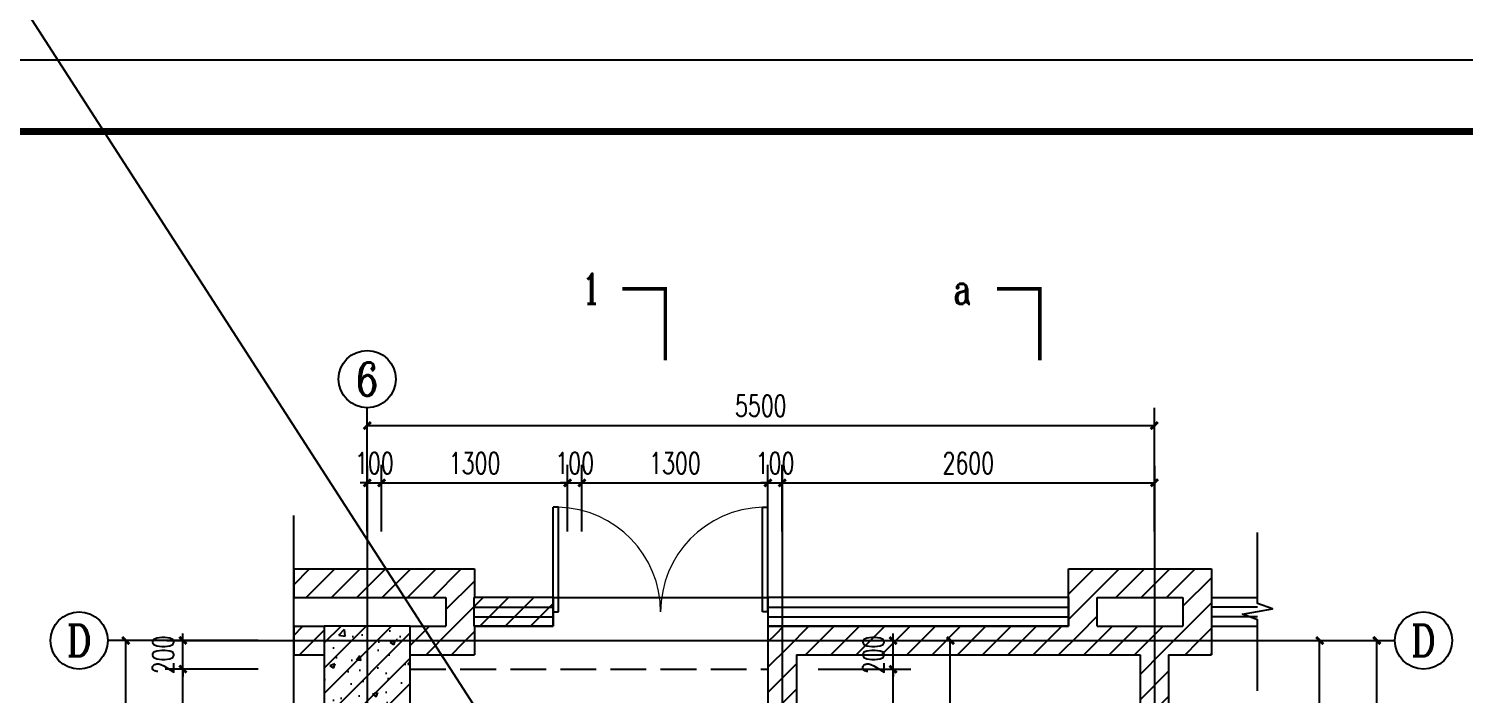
# Model space of a CAD drawing. Extents: x 1738711 to 2346805, y 1189731 to 2516152.
# Drawn here: x 1902838 to 1912870, y 1393484 to 1398134 of the extents above; entities that cross this region are included whole.
import ezdxf
from ezdxf.enums import TextEntityAlignment as Align

# ---------------------------------------------------------------- set-up
doc = ezdxf.new("R2010")
doc.units = 0
doc.header["$LTSCALE"] = 1000
doc.header["$MEASUREMENT"] = 0
doc.linetypes.add('DASH', pattern=[0.35, 0.25, -0.1])
doc.linetypes.add('复件 140224通州运河二期售楼部条件图_t3$0$X-ME SHAFT SH$0$X-B2$0$WATER_LINE', pattern=[0])
for name, color, linetype in [('AXIS', 3, 'Continuous'), ('AXIS_TEXT', 7, 'Continuous'), ('COLUMN', 9, 'Continuous'), ('DIM_SYMB', 3, 'Continuous'), ('DOTE', 1, 'Continuous'), ('PUB_DIM', 3, 'Continuous'), ('PUB_HATCH', 8, 'Continuous'), ('PUB_TEXT', 7, 'Continuous'), ('TK', 4, 'Continuous'), ('WALL', 40, 'Continuous'), ('WINDOW', 144, 'Continuous'), ('修改位置', 6, 'Continuous'), ('看线', 8, 'Continuous')]:
    doc.layers.add(name, color=color, linetype=linetype)
doc.styles.add('_TCH_AXIS', font='COMPLEX', dxfattribs={"bigfont": 'GBCBIG'})
doc.styles.add('_TCH_DIM_T3', font='SIMPLEX', dxfattribs={"width": 0.705882, "bigfont": 'GBCBIG'})
doc.styles.add('_TCH_LABEL', font='COMPLEX', dxfattribs={"bigfont": 'GBCBIG'})
doc.styles.add('COMPLEX', font='COMPLEX')
doc.styles.add('宋体', font='SIMSUN.TTF', dxfattribs={"width": 0.75})
doc.dimstyles.new('_TCH_ARCH&&50', dxfattribs={"dimtxt": 148.75, "dimasz": 50, "dimexe": 125, "dimexo": 150, "dimgap": 63.125, "dimtad": 1, "dimdec": 0, "dimzin": 0, "dimdsep": 46, "dimtxsty": '_TCH_DIM_T3', "dimblk": 'ARCHTICK', "dimcen": 0.09, "dimclrt": 7, "dimazin": 2, "dimtfac": 1, "dimtdec": 0, "dimtix": 1, "dimtmove": 2, "dimatfit": 3, "dimfxl": 50, "dimtolj": 1, "dimtzin": 0, "dimarcsym": 0})
pattern_1 = [(45, (0, 89.76), (-88.388383, 88.388383), [])]

# ---------------------------------------------------------------- blocks, each defined once
blk = doc.blocks.new('hjashrtahreahe')
at = {"layer": 'TK', "color": 7, "const_width": 25}
blk.add_lwpolyline([(0, 59400), (84100, 59400), (84100, 0), (0, 0)], close=True, dxfattribs=at)
at = {"layer": 'TK', "color": 3, "const_width": 100}
blk.add_lwpolyline([(2500, 1000), (2500, 58400), (83100, 58400), (83100, 1000)], close=True, dxfattribs=at)
at = {"layer": 'TK', "style": '宋体', "width": 0.75}
for tag, height, p in [('项目负责人', 350, (6003, 57089)), ('专业负责人', 350, (6003, 56224)), ('设计人', 350, (6003, 55419)), ('版号1', 250, (77304, 22193)), ('时间1', 250, (82405, 22193)), ('版号2', 250, (77304, 21593)), ('时间2', 250, (82405, 21593)), ('版号3', 250, (77304, 20993)), ('时间3', 250, (82405, 20993)), ('建筑会签', 0.0001, (78978, 2403)), ('电气会签', 0.0001, (82128, 2403)), ('结构会签', 0.0001, (78978, 1803)), ('暖通会签', 0.0001, (82128, 1803)), ('给排水会签', 0.0001, (78978, 1250)), ('智能化会签', 0.0001, (82128, 1250))]:
    blk.add_attdef(tag, text='', height=height, dxfattribs=at).set_placement(p, align=Align.CENTER)
for tag, p in [('合作设计单位', (80816, 48986)), ('版号说明1', (79854, 22318)), ('版号说明2', (79854, 21718)), ('版号说明3', (79854, 21118)), ('浙江绿储科技有限公司', (80545, 16036)), ('百兆瓦级集中式熔盐储能关键', (80545, 14953)), ('设备研发及制造基地项目', (80545, 14603)), ('1#研发楼', (80545, 13636)), ('图名', (80545, 12436)), ('工程编号', (78978, 11461)), ('子项编号', (82128, 11461)), ('建筑', (78978, 10711)), ('图号', (82128, 10711)), ('施工图', (78978, 9961)), ('2023.03', (82128, 9961)), ('审定', (79353, 8461)), ('审核', (79353, 7711)), ('工程负责', (79353, 6961)), ('专业负责', (79353, 6211)), ('设计', (79353, 5461)), ('制图', (79353, 4711)), ('校对', (79353, 3961))]:
    blk.add_attdef(tag, text='', height=250, dxfattribs=at).set_placement(p, align=Align.MIDDLE_CENTER)
blk = doc.blocks.new('_ArchTick')
at = {"color": 0, "linetype": 'ByBlock', "const_width": 0.4}
blk.add_lwpolyline([(-0.5, -0.5), (0.5, 0.5)], dxfattribs=at)
blk = doc.blocks.new('*D1842')
at = {"layer": 'Defpoints', "color": 0, "transparency": 16777216}
for p in [(1911734, 1393859), (1912259, 1393859), (1911734, 1387259)]:
    blk.add_point(p, dxfattribs=at)
at = {"layer": 'PUB_DIM', "color": 0, "lineweight": -2, "transparency": 16777216}
for p, q in [((1911884, 1393859), (1912384, 1393859)), ((1912259, 1387259), (1912259, 1393859)), ((1911884, 1387259), (1912384, 1387259))]:
    blk.add_line(p, q, dxfattribs=at)
at = {"layer": 'PUB_DIM', "color": 0, "lineweight": -2, "transparency": 16777216, "xscale": 50, "yscale": 50, "zscale": 50}
for p, rotation in [((1912259, 1393859), 90), ((1912259, 1387259), 270)]:
    blk.add_blockref('_ArchTick', p, dxfattribs=dict(at, rotation=rotation))
at = {"layer": 'PUB_DIM', "color": 7, "transparency": 16777216, "insert": (1912122, 1390559), "char_height": 148.8, "attachment_point": 5, "rotation": 90, "style": '_TCH_DIM_T3'}
blk.add_mtext('\\A1;6600', dxfattribs=at)
blk = doc.blocks.new('*D1844')
at = {"layer": 'Defpoints', "color": 0, "transparency": 16777216}
for p in [(1911334, 1393859), (1911859, 1393859), (1911334, 1391459)]:
    blk.add_point(p, dxfattribs=at)
at = {"layer": 'PUB_DIM', "color": 0, "lineweight": -2, "transparency": 16777216}
for p, q in [((1911484, 1393859), (1911984, 1393859)), ((1911859, 1391459), (1911859, 1393859)), ((1911484, 1391459), (1911984, 1391459))]:
    blk.add_line(p, q, dxfattribs=at)
at = {"layer": 'PUB_DIM', "color": 0, "lineweight": -2, "transparency": 16777216, "xscale": 50, "yscale": 50, "zscale": 50}
for p, rotation in [((1911859, 1393859), 90), ((1911859, 1391459), 270)]:
    blk.add_blockref('_ArchTick', p, dxfattribs=dict(at, rotation=rotation))
at = {"layer": 'PUB_DIM', "color": 7, "transparency": 16777216, "insert": (1911722, 1392659), "char_height": 148.8, "attachment_point": 5, "rotation": 90, "style": '_TCH_DIM_T3'}
blk.add_mtext('\\A1;2400', dxfattribs=at)
blk = doc.blocks.new('*D1901')
at = {"layer": 'Defpoints', "color": 0, "transparency": 16777216}
for p in [(1910704, 1395361), (1905204, 1394872), (1910704, 1394872)]:
    blk.add_point(p, dxfattribs=at)
at = {"layer": 'PUB_DIM', "color": 0, "lineweight": -2, "transparency": 16777216}
for p, q in [((1905204, 1395022), (1905204, 1395486)), ((1910704, 1395022), (1910704, 1395486)), ((1905204, 1395361), (1910704, 1395361))]:
    blk.add_line(p, q, dxfattribs=at)
at = {"layer": 'PUB_DIM', "color": 0, "lineweight": -2, "transparency": 16777216, "xscale": 50, "yscale": 50, "zscale": 50, "rotation": 180}
blk.add_blockref('_ArchTick', (1905204, 1395361), dxfattribs=at)
at = {"layer": 'PUB_DIM', "color": 0, "lineweight": -2, "transparency": 16777216, "xscale": 50, "yscale": 50, "zscale": 50}
blk.add_blockref('_ArchTick', (1910704, 1395361), dxfattribs=at)
at = {"layer": 'PUB_DIM', "color": 7, "transparency": 16777216, "insert": (1907954, 1395499), "char_height": 148.8, "attachment_point": 5, "style": '_TCH_DIM_T3'}
blk.add_mtext('\\A1;5500', dxfattribs=at)
blk = doc.blocks.new('*D1902')
at = {"layer": 'Defpoints', "color": 0, "transparency": 16777216}
for p in [(1905304, 1394961), (1905204, 1394472), (1905304, 1394472)]:
    blk.add_point(p, dxfattribs=at)
at = {"layer": 'PUB_DIM', "color": 0, "lineweight": -2, "transparency": 16777216}
for p, q in [((1905204, 1394622), (1905204, 1395086)), ((1905304, 1394622), (1905304, 1395086)), ((1905204, 1394961), (1905154, 1394961)), ((1905204, 1394961), (1905304, 1394961)), ((1905304, 1394961), (1905354, 1394961))]:
    blk.add_line(p, q, dxfattribs=at)
at = {"layer": 'PUB_DIM', "color": 0, "lineweight": -2, "transparency": 16777216, "xscale": 50, "yscale": 50, "zscale": 50}
blk.add_blockref('_ArchTick', (1905204, 1394961), dxfattribs=at)
at = {"layer": 'PUB_DIM', "color": 0, "lineweight": -2, "transparency": 16777216, "xscale": 50, "yscale": 50, "zscale": 50, "rotation": 180}
blk.add_blockref('_ArchTick', (1905304, 1394961), dxfattribs=at)
at = {"layer": 'PUB_DIM', "color": 7, "transparency": 16777216, "insert": (1905254, 1395099), "char_height": 148.8, "attachment_point": 5, "style": '_TCH_DIM_T3'}
blk.add_mtext('\\A1;100', dxfattribs=at)
blk = doc.blocks.new('*D1903')
at = {"layer": 'Defpoints', "color": 0, "transparency": 16777216}
for p in [(1906604, 1394961), (1905304, 1394472), (1906604, 1394472)]:
    blk.add_point(p, dxfattribs=at)
at = {"layer": 'PUB_DIM', "color": 0, "lineweight": -2, "transparency": 16777216}
for p, q in [((1905304, 1394622), (1905304, 1395086)), ((1906604, 1394622), (1906604, 1395086)), ((1905304, 1394961), (1906604, 1394961))]:
    blk.add_line(p, q, dxfattribs=at)
at = {"layer": 'PUB_DIM', "color": 0, "lineweight": -2, "transparency": 16777216, "xscale": 50, "yscale": 50, "zscale": 50, "rotation": 180}
blk.add_blockref('_ArchTick', (1905304, 1394961), dxfattribs=at)
at = {"layer": 'PUB_DIM', "color": 0, "lineweight": -2, "transparency": 16777216, "xscale": 50, "yscale": 50, "zscale": 50}
blk.add_blockref('_ArchTick', (1906604, 1394961), dxfattribs=at)
at = {"layer": 'PUB_DIM', "color": 7, "transparency": 16777216, "insert": (1905954, 1395099), "char_height": 148.8, "attachment_point": 5, "style": '_TCH_DIM_T3'}
blk.add_mtext('\\A1;1300', dxfattribs=at)
blk = doc.blocks.new('*D1904')
at = {"layer": 'Defpoints', "color": 0, "transparency": 16777216}
for p in [(1906704, 1394961), (1906604, 1394472), (1906704, 1394472)]:
    blk.add_point(p, dxfattribs=at)
at = {"layer": 'PUB_DIM', "color": 0, "lineweight": -2, "transparency": 16777216}
for p, q in [((1906604, 1394622), (1906604, 1395086)), ((1906704, 1394622), (1906704, 1395086)), ((1906604, 1394961), (1906554, 1394961)), ((1906604, 1394961), (1906704, 1394961)), ((1906704, 1394961), (1906754, 1394961))]:
    blk.add_line(p, q, dxfattribs=at)
at = {"layer": 'PUB_DIM', "color": 0, "lineweight": -2, "transparency": 16777216, "xscale": 50, "yscale": 50, "zscale": 50}
blk.add_blockref('_ArchTick', (1906604, 1394961), dxfattribs=at)
at = {"layer": 'PUB_DIM', "color": 0, "lineweight": -2, "transparency": 16777216, "xscale": 50, "yscale": 50, "zscale": 50, "rotation": 180}
blk.add_blockref('_ArchTick', (1906704, 1394961), dxfattribs=at)
at = {"layer": 'PUB_DIM', "color": 7, "transparency": 16777216, "insert": (1906654, 1395099), "char_height": 148.8, "attachment_point": 5, "style": '_TCH_DIM_T3'}
blk.add_mtext('\\A1;100', dxfattribs=at)
blk = doc.blocks.new('*D1905')
at = {"layer": 'Defpoints', "color": 0, "transparency": 16777216}
for p in [(1908004, 1394961), (1906704, 1394472), (1908004, 1394472)]:
    blk.add_point(p, dxfattribs=at)
at = {"layer": 'PUB_DIM', "color": 0, "lineweight": -2, "transparency": 16777216}
for p, q in [((1906704, 1394622), (1906704, 1395086)), ((1908004, 1394622), (1908004, 1395086)), ((1906704, 1394961), (1908004, 1394961))]:
    blk.add_line(p, q, dxfattribs=at)
at = {"layer": 'PUB_DIM', "color": 0, "lineweight": -2, "transparency": 16777216, "xscale": 50, "yscale": 50, "zscale": 50, "rotation": 180}
blk.add_blockref('_ArchTick', (1906704, 1394961), dxfattribs=at)
at = {"layer": 'PUB_DIM', "color": 0, "lineweight": -2, "transparency": 16777216, "xscale": 50, "yscale": 50, "zscale": 50}
blk.add_blockref('_ArchTick', (1908004, 1394961), dxfattribs=at)
at = {"layer": 'PUB_DIM', "color": 7, "transparency": 16777216, "insert": (1907354, 1395099), "char_height": 148.8, "attachment_point": 5, "style": '_TCH_DIM_T3'}
blk.add_mtext('\\A1;1300', dxfattribs=at)
blk = doc.blocks.new('*D1906')
at = {"layer": 'Defpoints', "color": 0, "transparency": 16777216}
for p in [(1908104, 1394961), (1908004, 1394472), (1908104, 1394472)]:
    blk.add_point(p, dxfattribs=at)
at = {"layer": 'PUB_DIM', "color": 0, "lineweight": -2, "transparency": 16777216}
for p, q in [((1908004, 1394622), (1908004, 1395086)), ((1908104, 1394622), (1908104, 1395086)), ((1908004, 1394961), (1907954, 1394961)), ((1908004, 1394961), (1908104, 1394961)), ((1908104, 1394961), (1908154, 1394961))]:
    blk.add_line(p, q, dxfattribs=at)
at = {"layer": 'PUB_DIM', "color": 0, "lineweight": -2, "transparency": 16777216, "xscale": 50, "yscale": 50, "zscale": 50}
blk.add_blockref('_ArchTick', (1908004, 1394961), dxfattribs=at)
at = {"layer": 'PUB_DIM', "color": 0, "lineweight": -2, "transparency": 16777216, "xscale": 50, "yscale": 50, "zscale": 50, "rotation": 180}
blk.add_blockref('_ArchTick', (1908104, 1394961), dxfattribs=at)
at = {"layer": 'PUB_DIM', "color": 7, "transparency": 16777216, "insert": (1908054, 1395099), "char_height": 148.8, "attachment_point": 5, "style": '_TCH_DIM_T3'}
blk.add_mtext('\\A1;100', dxfattribs=at)
blk = doc.blocks.new('*D1907')
at = {"layer": 'Defpoints', "color": 0, "transparency": 16777216}
for p in [(1910704, 1394961), (1908104, 1394472), (1910704, 1394472)]:
    blk.add_point(p, dxfattribs=at)
at = {"layer": 'PUB_DIM', "color": 0, "lineweight": -2, "transparency": 16777216}
for p, q in [((1908104, 1394622), (1908104, 1395086)), ((1910704, 1394622), (1910704, 1395086)), ((1908104, 1394961), (1910704, 1394961))]:
    blk.add_line(p, q, dxfattribs=at)
at = {"layer": 'PUB_DIM', "color": 0, "lineweight": -2, "transparency": 16777216, "xscale": 50, "yscale": 50, "zscale": 50, "rotation": 180}
blk.add_blockref('_ArchTick', (1908104, 1394961), dxfattribs=at)
at = {"layer": 'PUB_DIM', "color": 0, "lineweight": -2, "transparency": 16777216, "xscale": 50, "yscale": 50, "zscale": 50}
blk.add_blockref('_ArchTick', (1910704, 1394961), dxfattribs=at)
at = {"layer": 'PUB_DIM', "color": 7, "transparency": 16777216, "insert": (1909404, 1395099), "char_height": 148.8, "attachment_point": 5, "style": '_TCH_DIM_T3'}
blk.add_mtext('\\A1;2600', dxfattribs=at)
blk = doc.blocks.new('*D1915')
at = {"layer": 'Defpoints', "color": 0, "transparency": 16777216}
for p in [(1908604, 1393859), (1909278, 1393859), (1908604, 1387259)]:
    blk.add_point(p, dxfattribs=at)
at = {"layer": 'PUB_DIM', "color": 0, "lineweight": -2, "transparency": 16777216}
for p, q in [((1908754, 1393859), (1909403, 1393859)), ((1909278, 1387259), (1909278, 1393859)), ((1908754, 1387259), (1909403, 1387259))]:
    blk.add_line(p, q, dxfattribs=at)
at = {"layer": 'PUB_DIM', "color": 0, "lineweight": -2, "transparency": 16777216, "xscale": 50, "yscale": 50, "zscale": 50}
for p, rotation in [((1909278, 1393859), 90), ((1909278, 1387259), 270)]:
    blk.add_blockref('_ArchTick', p, dxfattribs=dict(at, rotation=rotation))
at = {"layer": 'PUB_DIM', "color": 7, "transparency": 16777216, "insert": (1909141, 1390559), "char_height": 148.8, "attachment_point": 5, "rotation": 90, "style": '_TCH_DIM_T3'}
blk.add_mtext('\\A1;6600', dxfattribs=at)
blk = doc.blocks.new('*D1920')
at = {"layer": 'Defpoints', "color": 0, "transparency": 16777216}
for p in [(1908204, 1393659), (1908878, 1393659), (1908204, 1392309)]:
    blk.add_point(p, dxfattribs=at)
at = {"layer": 'PUB_DIM', "color": 0, "lineweight": -2, "transparency": 16777216}
for p, q in [((1908354, 1393659), (1909003, 1393659)), ((1908878, 1392309), (1908878, 1393659)), ((1908354, 1392309), (1909003, 1392309))]:
    blk.add_line(p, q, dxfattribs=at)
at = {"layer": 'PUB_DIM', "color": 0, "lineweight": -2, "transparency": 16777216, "xscale": 50, "yscale": 50, "zscale": 50}
for p, rotation in [((1908878, 1393659), 90), ((1908878, 1392309), 270)]:
    blk.add_blockref('_ArchTick', p, dxfattribs=dict(at, rotation=rotation))
at = {"layer": 'PUB_DIM', "color": 7, "transparency": 16777216, "insert": (1908741, 1392984), "char_height": 148.8, "attachment_point": 5, "rotation": 90, "style": '_TCH_DIM_T3'}
blk.add_mtext('\\A1;1350', dxfattribs=at)
blk = doc.blocks.new('*D1921')
at = {"layer": 'Defpoints', "color": 0, "transparency": 16777216}
for p in [(1908204, 1393859), (1908878, 1393859), (1908204, 1393659)]:
    blk.add_point(p, dxfattribs=at)
at = {"layer": 'PUB_DIM', "color": 0, "lineweight": -2, "transparency": 16777216}
for p, q in [((1908354, 1393859), (1909003, 1393859)), ((1908878, 1393859), (1908878, 1393909)), ((1908878, 1393659), (1908878, 1393859)), ((1908354, 1393659), (1909003, 1393659)), ((1908878, 1393659), (1908878, 1393609))]:
    blk.add_line(p, q, dxfattribs=at)
at = {"layer": 'PUB_DIM', "color": 0, "lineweight": -2, "transparency": 16777216, "xscale": 50, "yscale": 50, "zscale": 50}
for p, rotation in [((1908878, 1393859), 270), ((1908878, 1393659), 90)]:
    blk.add_blockref('_ArchTick', p, dxfattribs=dict(at, rotation=rotation))
at = {"layer": 'PUB_DIM', "color": 7, "transparency": 16777216, "insert": (1908741, 1393759), "char_height": 148.8, "attachment_point": 5, "rotation": 90, "style": '_TCH_DIM_T3'}
blk.add_mtext('\\A1;200', dxfattribs=at)
blk = doc.blocks.new('*D1922')
at = {"layer": 'Defpoints', "color": 0, "transparency": 16777216}
for p in [(1903516, 1393859), (1904191, 1393859), (1904191, 1387259)]:
    blk.add_point(p, dxfattribs=at)
at = {"layer": 'PUB_DIM', "color": 0, "lineweight": -2, "transparency": 16777216}
for p, q in [((1904041, 1393859), (1903391, 1393859)), ((1903516, 1387259), (1903516, 1393859)), ((1904041, 1387259), (1903391, 1387259))]:
    blk.add_line(p, q, dxfattribs=at)
at = {"layer": 'PUB_DIM', "color": 0, "lineweight": -2, "transparency": 16777216, "xscale": 50, "yscale": 50, "zscale": 50}
for p, rotation in [((1903516, 1393859), 90), ((1903516, 1387259), 270)]:
    blk.add_blockref('_ArchTick', p, dxfattribs=dict(at, rotation=rotation))
at = {"layer": 'PUB_DIM', "color": 7, "transparency": 16777216, "insert": (1903379, 1390559), "char_height": 148.8, "attachment_point": 5, "rotation": 90, "style": '_TCH_DIM_T3'}
blk.add_mtext('\\A1;6600', dxfattribs=at)
blk = doc.blocks.new('*D1927')
at = {"layer": 'Defpoints', "color": 0, "transparency": 16777216}
for p in [(1903916, 1393659), (1904591, 1393659), (1904591, 1389709)]:
    blk.add_point(p, dxfattribs=at)
at = {"layer": 'PUB_DIM', "color": 0, "lineweight": -2, "transparency": 16777216}
for p, q in [((1904441, 1393659), (1903791, 1393659)), ((1903916, 1389709), (1903916, 1393659)), ((1904441, 1389709), (1903791, 1389709))]:
    blk.add_line(p, q, dxfattribs=at)
at = {"layer": 'PUB_DIM', "color": 0, "lineweight": -2, "transparency": 16777216, "xscale": 50, "yscale": 50, "zscale": 50}
for p, rotation in [((1903916, 1393659), 90), ((1903916, 1389709), 270)]:
    blk.add_blockref('_ArchTick', p, dxfattribs=dict(at, rotation=rotation))
at = {"layer": 'PUB_DIM', "color": 7, "transparency": 16777216, "insert": (1903779, 1391684), "char_height": 148.8, "attachment_point": 5, "rotation": 90, "style": '_TCH_DIM_T3'}
blk.add_mtext('\\A1;3950', dxfattribs=at)
blk = doc.blocks.new('*D1928')
at = {"layer": 'Defpoints', "color": 0, "transparency": 16777216}
for p in [(1903916, 1393859), (1904591, 1393859), (1904591, 1393659)]:
    blk.add_point(p, dxfattribs=at)
at = {"layer": 'PUB_DIM', "color": 0, "lineweight": -2, "transparency": 16777216}
for p, q in [((1904441, 1393859), (1903791, 1393859)), ((1903916, 1393859), (1903916, 1393909)), ((1903916, 1393659), (1903916, 1393859)), ((1904441, 1393659), (1903791, 1393659)), ((1903916, 1393659), (1903916, 1393609))]:
    blk.add_line(p, q, dxfattribs=at)
at = {"layer": 'PUB_DIM', "color": 0, "lineweight": -2, "transparency": 16777216, "xscale": 50, "yscale": 50, "zscale": 50}
for p, rotation in [((1903916, 1393859), 270), ((1903916, 1393659), 90)]:
    blk.add_blockref('_ArchTick', p, dxfattribs=dict(at, rotation=rotation))
at = {"layer": 'PUB_DIM', "color": 7, "transparency": 16777216, "insert": (1903779, 1393759), "char_height": 148.8, "attachment_point": 5, "rotation": 90, "style": '_TCH_DIM_T3'}
blk.add_mtext('\\A1;200', dxfattribs=at)
blk = doc.blocks.new('$TCHSYS$WIN2D')
for p, q in [((-0.5, 0.5), (0.5, 0.5)), ((-0.5, 0.5), (-0.5, -0.5)), ((0.5, 0.5), (0.5, -0.5)), ((0.5, 0.1667), (-0.5, 0.1667)), ((0.5, -0.1667), (-0.5, -0.1667)), ((-0.5, -0.5), (0.5, -0.5))]:
    blk.add_line(p, q)
blk = doc.blocks.new('$DorLib2D$00000002')
for p, q in [((-0.5, 0), (-0.5, 0.4875)), ((-0.475, 0.4875), (-0.5, 0.4875)), ((-0.475, 0), (-0.475, 0.4875)), ((0.475, 0), (0.475, 0.4875)), ((0.475, 0.4875), (0.5, 0.4875)), ((0.5, 0), (0.5, 0.4875)), ((-0.5, 0), (-0.475, 0)), ((0.5, 0), (0.475, 0))]:
    blk.add_line(p, q)
at = {"lineweight": 13}
for centre, start, end in [((-0.4875, 0), 0, 88.53072), ((0.4875, 0), 91.46928, 180)]:
    blk.add_arc(centre, 0.4875, start, end, dxfattribs=at)
blk = doc.blocks.new('_AXISO')
blk.add_circle((0, 0), 0.5)
at = {"layer": 'AXIS_TEXT', "style": 'COMPLEX', "width": 1.041667}
blk.add_attdef('A', text='', height=0.56, dxfattribs=at).set_placement((-0.25, -0.28), (0.25, -0.28), align=Align.FIT)

msp = doc.modelspace()

# ---------------------------------------------------------------- hatches: boundary and pattern name
at = {"layer": 'PUB_HATCH', "linetype": '复件 140224通州运河二期售楼部条件图_t3$0$X-ME SHAFT SH$0$X-B2$0$WATER_LINE'}
h = msp.add_hatch(dxfattribs=at)
h.set_pattern_fill('普通砖', color=256, scale=50, style=0)
h.set_pattern_definition(pattern_1)
h.paths.add_polyline_path([(1904690.4, 1394159.2), (1905753.9, 1394159.2), (1905953.9, 1394359.2), (1904690.4, 1394359.2)])
h = msp.add_hatch(dxfattribs=at)
h.set_pattern_fill('普通砖', color=256, scale=50, style=0)
h.set_pattern_definition(pattern_1)
h.paths.add_polyline_path([(1905953.9, 1394359.2), (1905753.9, 1394159.2), (1905753.9, 1394059.2), (1905887.2, 1394059.2), (1905953.9, 1394159.2)])
h = msp.add_hatch(dxfattribs=at)
h.set_pattern_fill('普通砖', color=256, scale=50, style=0)
h.set_pattern_definition(pattern_1)
h.paths.add_polyline_path([(1910103.9, 1394359.2), (1910303.9, 1394159.2), (1910903.9, 1394159.2), (1911103.9, 1394359.2)])
h = msp.add_hatch(dxfattribs=at)
h.set_pattern_fill('普通砖', color=256, scale=50, style=0)
h.set_pattern_definition(pattern_1)
h.paths.add_polyline_path([(1910170.6, 1394059.2), (1910303.9, 1394059.2), (1910303.9, 1394159.2), (1910103.9, 1394359.2), (1910103.9, 1394159.2)])
h = msp.add_hatch(dxfattribs=at)
h.set_pattern_fill('普通砖', color=256, scale=50, style=0)
h.set_pattern_definition(pattern_1)
h.paths.add_polyline_path([(1911103.9, 1394359.2), (1910903.9, 1394159.2), (1910903.9, 1393959.2), (1911103.9, 1393759.2)])
h = msp.add_hatch(dxfattribs=at)
h.set_pattern_fill('普通砖', color=256, scale=50, style=0)
h.set_pattern_definition(pattern_1)
h.paths.add_polyline_path([(1905953.9, 1393959.2), (1906503.9, 1393959.2), (1906503.9, 1394159.2), (1905953.9, 1394159.2), (1905887.2, 1394059.2)])
h = msp.add_hatch(dxfattribs=at)
h.set_pattern_fill('普通砖', color=256, scale=50, style=0)
h.set_pattern_definition(pattern_1)
h.paths.add_polyline_path([(1910103.9, 1394159.2), (1910103.9, 1393959.2), (1910170.6, 1394059.2)])
h = msp.add_hatch(dxfattribs=at)
h.set_pattern_fill('普通砖', color=256, scale=50, style=0)
h.set_pattern_definition(pattern_1)
h.paths.add_polyline_path([(1905887.2, 1394059.2), (1905753.9, 1394059.2), (1905753.9, 1393959.2), (1905953.9, 1393759.2), (1905953.9, 1393959.2)])
h = msp.add_hatch(dxfattribs=at)
h.set_pattern_fill('普通砖', color=256, scale=50, style=0)
h.set_pattern_definition(pattern_1)
h.paths.add_polyline_path([(1910203.9, 1393892.5), (1910303.9, 1393959.2), (1910303.9, 1394059.2), (1910170.6, 1394059.2), (1910103.9, 1393959.2)])
h = msp.add_hatch(dxfattribs=at)
h.set_pattern_fill('普通砖', color=256, scale=50, style=0)
h.set_pattern_definition(pattern_1)
h.paths.add_polyline_path([(1904903.9, 1393759.2), (1904903.9, 1393959.2), (1904690.4, 1393959.2), (1904690.4, 1393759.2)])
h = msp.add_hatch(dxfattribs=at)
h.set_pattern_fill('钢筋混凝土', color=256, scale=50, style=0)
h.set_pattern_definition([(45, (0, 0), (-88.3883476, 88.3883476), []), (50, (0, 0), (358.63009, -31.376067), [37.5, -412.5]), (355, (0, 0), (-69.375667, 376.096067), [30, -330]), (100.4514, (29.9, -2.6), (289.25469, 344.71977), [31.870095, -350.571056]), (46.1842, (0, 100), (533.620524, -82.75951), [56.25, -618.75]), (96.6356, (44.47, 93.1), (467.33135, 487.05894), [47.80514, -525.8565]), (351.1842, (0, 100), (467.33097, 487.0593), [45, -495]), (21, (50, 75), (298.453526, -201.309445), [37.5, -412.5]), (326, (50, 75), (121.657666, 362.57502), [30, -330]), (71.4514, (74.87, 58.22), (420.111314, 161.26525), [31.870095, -350.571056]), (37.5, (0, 0), (6.079928, 166.446927), [0, -326, 0, -335, 0, -331.25]), (7.5, (0, 0), (131.534769, 197.205856), [0, -191, 0, -318.5, 0, -126.25]), (327.5, (-111.5, 0), (266.911218, -11.277436), [0, -125, 0, -390, 0, -517.5]), (317.5, (-161.5, 0), (291.593085, 50.052491), [0, -162.5, 0, -259, 0, -367.5])])
h.paths.add_polyline_path([(1904903.9, 1393359.2), (1905503.9, 1393359.2), (1905503.9, 1393959.2), (1904903.9, 1393959.2)])
h = msp.add_hatch(dxfattribs=at)
h.set_pattern_fill('普通砖', color=256, scale=50, style=0)
h.set_pattern_definition(pattern_1)
h.paths.add_polyline_path([(1905503.9, 1393959.2), (1905503.9, 1393759.2), (1905953.9, 1393759.2), (1905753.9, 1393959.2)])
h = msp.add_hatch(dxfattribs=at)
h.set_pattern_fill('普通砖', color=256, scale=50, style=0)
h.set_pattern_definition(pattern_1)
h.paths.add_polyline_path([(1908003.9, 1393959.2), (1908203.9, 1393759.2), (1910203.9, 1393759.2), (1910203.9, 1393892.5), (1910103.9, 1393959.2)])
at = {"layer": 'PUB_HATCH'}
h = msp.add_hatch(dxfattribs=at)
h.set_pattern_fill('普通砖', color=256, scale=50, style=0)
h.set_pattern_definition(pattern_1)
h.paths.add_polyline_path([(1908203.9, 1393759.2), (1908003.9, 1393959.2), (1908003.9, 1391459.2), (1908137.2, 1391459.2), (1908203.9, 1391559.2)])
at = {"layer": 'PUB_HATCH', "linetype": '复件 140224通州运河二期售楼部条件图_t3$0$X-ME SHAFT SH$0$X-B2$0$WATER_LINE'}
h = msp.add_hatch(dxfattribs=at)
h.set_pattern_fill('普通砖', color=256, scale=50, style=0)
h.set_pattern_definition(pattern_1)
h.paths.add_polyline_path([(1910203.9, 1393892.5), (1910203.9, 1393759.2), (1910603.9, 1393759.2), (1910703.9, 1393825.9), (1910703.9, 1393959.2), (1910303.9, 1393959.2)])
h = msp.add_hatch(dxfattribs=at)
h.set_pattern_fill('普通砖', color=256, scale=50, style=0)
h.set_pattern_definition(pattern_1)
h.paths.add_polyline_path([(1910703.9, 1393825.9), (1910803.9, 1393759.2), (1911103.9, 1393759.2), (1910903.9, 1393959.2), (1910703.9, 1393959.2)])
at = {"layer": 'PUB_HATCH'}
h = msp.add_hatch(dxfattribs=at)
h.set_pattern_fill('普通砖', color=256, scale=50, style=0)
h.set_pattern_definition(pattern_1)
h.paths.add_polyline_path([(1910703.9, 1393825.9), (1910603.9, 1393759.2), (1910603.9, 1391559.2), (1910803.9, 1391559.2), (1910803.9, 1393759.2)])

# ---------------------------------------------------------------- linework, layer by layer
at = {"layer": 'AXIS'}
for p, q in [((1905203.9, 1394986.3), (1905203.9, 1395486.3)), ((1903891.3, 1393859.2), (1903391.3, 1393859.2)), ((1911884.4, 1393859.2), (1912384.4, 1393859.2))]:
    msp.add_line(p, q, dxfattribs=at)
at = {"layer": 'COLUMN', "linetype": '复件 140224通州运河二期售楼部条件图_t3$0$X-ME SHAFT SH$0$X-B2$0$WATER_LINE'}
for p, q in [((1905503.9, 1393959.2), (1904903.9, 1393959.2)), ((1904903.9, 1393959.2), (1904903.9, 1393359.2)), ((1905503.9, 1393359.2), (1905503.9, 1393959.2))]:
    msp.add_line(p, q, dxfattribs=at)
at = {"layer": 'DIM_SYMB', "const_width": 25}
for points in [[(1906987.1, 1396317.1), (1907287.1, 1396317.1), (1907287.1, 1395817.1)], [(1909603.5, 1396317.1), (1909903.5, 1396317.1), (1909903.5, 1395817.1)]]:
    msp.add_lwpolyline(points, dxfattribs=at)
at = {"layer": 'DIM_SYMB'}
for points in [[(1904690.4, 1386275.1), (1904690.4, 1390447.4), (1904585.4, 1390485.7), (1904795.4, 1390522.7), (1904690.4, 1390559.9), (1904690.4, 1394732.3)], [(1911424.9, 1393507.9), (1911424.9, 1394004.6), (1911319.9, 1394042.8), (1911529.9, 1394079.8), (1911424.9, 1394117.1), (1911424.9, 1394613.8)]]:
    msp.add_lwpolyline(points, dxfattribs=at)
at = {"layer": 'DOTE'}
for p, q in [((1905203.9, 1395080.9), (1905203.9, 1386147.2)), ((1908103.9, 1395080.9), (1908103.9, 1386147.2)), ((1910703.9, 1395080.9), (1910703.9, 1386147.2)), ((1903804.5, 1393859.2), (1911947.3, 1393859.2))]:
    msp.add_line(p, q, dxfattribs=at)
at = {"layer": 'WALL', "linetype": '复件 140224通州运河二期售楼部条件图_t3$0$X-ME SHAFT SH$0$X-B2$0$WATER_LINE'}
for p, q in [((1904690.4, 1394359.2), (1905953.9, 1394359.2)), ((1904690.4, 1394359.2), (1904690.4, 1394159.2)), ((1905953.9, 1394359.2), (1905953.9, 1394159.2)), ((1910103.9, 1394359.2), (1911103.9, 1394359.2)), ((1910103.9, 1394159.2), (1910103.9, 1394359.2)), ((1911103.9, 1394359.2), (1911103.9, 1393759.2)), ((1904690.4, 1394159.2), (1905753.9, 1394159.2)), ((1905753.9, 1394159.2), (1905753.9, 1394059.2)), ((1906503.9, 1394159.2), (1905953.9, 1394159.2)), ((1906503.9, 1393959.2), (1906503.9, 1394159.2)), ((1910103.9, 1393959.2), (1910103.9, 1394159.2)), ((1910303.9, 1394159.2), (1910903.9, 1394159.2)), ((1910303.9, 1394059.2), (1910303.9, 1394159.2)), ((1910903.9, 1394159.2), (1910903.9, 1393959.2)), ((1905753.9, 1394059.2), (1905753.9, 1393959.2)), ((1910303.9, 1393959.2), (1910303.9, 1394059.2)), ((1904690.4, 1393959.2), (1904903.9, 1393959.2)), ((1904690.4, 1393959.2), (1904690.4, 1393759.2)), ((1905503.9, 1393959.2), (1905753.9, 1393959.2)), ((1905953.9, 1393959.2), (1906503.9, 1393959.2)), ((1905953.9, 1393959.2), (1905953.9, 1393759.2)), ((1908003.9, 1393959.2), (1910103.9, 1393959.2)), ((1910103.9, 1393959.2), (1910103.9, 1393959.2)), ((1910303.9, 1393959.2), (1910703.9, 1393959.2)), ((1910703.9, 1393959.2), (1910903.9, 1393959.2)), ((1904690.4, 1393759.2), (1904903.9, 1393759.2)), ((1905503.9, 1393759.2), (1905953.9, 1393759.2)), ((1908203.9, 1393759.2), (1910203.9, 1393759.2)), ((1910203.9, 1393759.2), (1910603.9, 1393759.2)), ((1910803.9, 1393759.2), (1911103.9, 1393759.2))]:
    msp.add_line(p, q, dxfattribs=at)
at = {"layer": 'WALL'}
for p, q in [((1908003.9, 1393959.2), (1908003.9, 1391459.2)), ((1908203.9, 1393759.2), (1908203.9, 1391559.2)), ((1910603.9, 1393759.2), (1910603.9, 1391559.2)), ((1910803.9, 1393759.2), (1910803.9, 1391559.2))]:
    msp.add_line(p, q, dxfattribs=at)
at = {"layer": 'WINDOW'}
msp.add_line((1906503.9, 1394159.2), (1908003.9, 1394159.2), dxfattribs=at)
at = {"layer": 'WINDOW', "linetype": '复件 140224通州运河二期售楼部条件图_t3$0$X-ME SHAFT SH$0$X-B2$0$WATER_LINE'}
for p, q in [((1911103.9, 1394159.2), (1911424.9, 1394159.2)), ((1911424.9, 1394092.5), (1911103.9, 1394092.5)), ((1911424.9, 1394025.9), (1911103.9, 1394025.9)), ((1911103.9, 1393959.2), (1911424.9, 1393959.2))]:
    msp.add_line(p, q, dxfattribs=at)
at = {"layer": '修改位置', "ltscale": 0.5}
msp.add_lwpolyline([(1839209.6, 1433442), (1880130.8, 1433442), (1909671.9, 1387636.8)], dxfattribs=at)
at = {"layer": '看线', "linetype": 'DASH'}
msp.add_line((1905503.9, 1393659.2), (1908003.9, 1393659.2), dxfattribs=at)

# ---------------------------------------------------------------- block references
at = {"xscale": 0.5, "yscale": 0.5, "zscale": 0.5}
msp.add_blockref('hjashrtahreahe', (1897833.1, 1368216), dxfattribs=at)
at = {"layer": 'AXIS'}
ref = msp.add_blockref('_AXISO', (1905203.9, 1395686.3), dxfattribs=dict(at, xscale=400, yscale=400, zscale=400))
ref.add_attrib('A', '6', dxfattribs={"layer": 'AXIS_TEXT', "ltscale": 0.5, "height": 233, "style": '_TCH_AXIS'}).set_placement((1905126.2, 1395569.8), (1905281.5, 1395569.8), align=Align.FIT)
ref = msp.add_blockref('_AXISO', (1903191.3, 1393859.2), dxfattribs=dict(at, xscale=400, yscale=400, zscale=400))
ref.add_attrib('A', 'D', dxfattribs={"layer": 'AXIS_TEXT', "ltscale": 0.5, "height": 217.6, "style": '_TCH_AXIS'}).set_placement((1903103.2, 1393750.4), (1903279.4, 1393750.4), align=Align.FIT)
ref = msp.add_blockref('_AXISO', (1912584.4, 1393859.2), dxfattribs=dict(at, xscale=400, yscale=400, zscale=400))
ref.add_attrib('A', 'D', dxfattribs={"layer": 'AXIS_TEXT', "ltscale": 0.5, "height": 217.6, "style": '_TCH_AXIS'}).set_placement((1912496.3, 1393750.4), (1912672.5, 1393750.4), align=Align.FIT)
at = {"layer": 'WINDOW', "xscale": 1500, "yscale": 1500, "zscale": 1500}
msp.add_blockref('$DorLib2D$00000002', (1907253.9, 1394059.2), dxfattribs=at)
at = {"layer": 'WINDOW', "linetype": '复件 140224通州运河二期售楼部条件图_t3$0$X-ME SHAFT SH$0$X-B2$0$WATER_LINE', "yscale": 200}
for p, xscale, zscale in [((1906226.6, 1394059.2), -554.5085162264295, -554.5085162264295), ((1909053.9, 1394059.2), -2099.99999721162, -2099.99999721162)]:
    msp.add_blockref('$TCHSYS$WIN2D', p, dxfattribs=dict(at, xscale=xscale, zscale=zscale))

# ---------------------------------------------------------------- texts
at = {"layer": 'PUB_TEXT', "color": 7, "style": '_TCH_LABEL', "width": 0.705882}
for s, p in [('1', (1906705, 1396210.9)), ('a', (1909299.9, 1396210.9))]:
    msp.add_text(s, height=212.5, dxfattribs=at).set_placement(p)

# ---------------------------------------------------------------- dimensions: what is measured, and where the dimension line sits
at = {"layer": 'PUB_DIM'}
for p1, p2, distance, picture, middle in [((1905203.9, 1394872.2), (1910703.9, 1394872.2), 489, '*D1901', (1907953.9, 1395498.8)), ((1905203.9, 1394472.2), (1905303.9, 1394472.2), 489, '*D1902', (1905253.9, 1395098.8)), ((1905303.9, 1394472.2), (1906603.9, 1394472.2), 489, '*D1903', (1905953.9, 1395098.8)), ((1906603.9, 1394472.2), (1906703.9, 1394472.2), 489, '*D1904', (1906653.9, 1395098.8)), ((1906703.9, 1394472.2), (1908003.9, 1394472.2), 489, '*D1905', (1907353.9, 1395098.8)), ((1908003.9, 1394472.2), (1908103.9, 1394472.2), 489, '*D1906', (1908053.9, 1395098.8)), ((1908103.9, 1394472.2), (1910703.9, 1394472.2), 489, '*D1907', (1909403.9, 1395098.8)), ((1904590.9, 1393659.2), (1904590.9, 1393859.2), 674.6, '*D1928', (1903778.8, 1393759.2)), ((1908203.9, 1393659.2), (1908203.9, 1393859.2), -674.6, '*D1921', (1908741, 1393759.2)), ((1904190.9, 1387259.2), (1904190.9, 1393859.2), 674.6, '*D1922', (1903378.8, 1390559.2)), ((1908603.9, 1387259.2), (1908603.9, 1393859.2), -674.6, '*D1915', (1909141, 1390559.2)), ((1911334.3, 1391459.2), (1911334.3, 1393859.2), -525.1, '*D1844', (1911721.9, 1392659.2)), ((1911734.3, 1387259.2), (1911734.3, 1393859.2), -525.1, '*D1842', (1912121.9, 1390559.2)), ((1904590.9, 1389709.2), (1904590.9, 1393659.2), 674.6, '*D1927', (1903778.8, 1391684.2)), ((1908203.9, 1392309.2), (1908203.9, 1393659.2), -674.6, '*D1920', (1908741, 1392984.2))]:
    dim = msp.add_aligned_dim(p1=p1, p2=p2, distance=distance, dimstyle='_TCH_ARCH&&50', dxfattribs=at)
    dim.commit()
    dim.dimension.update_dxf_attribs({"geometry": picture, "text_midpoint": middle})

doc.saveas('drawing.dxf')
